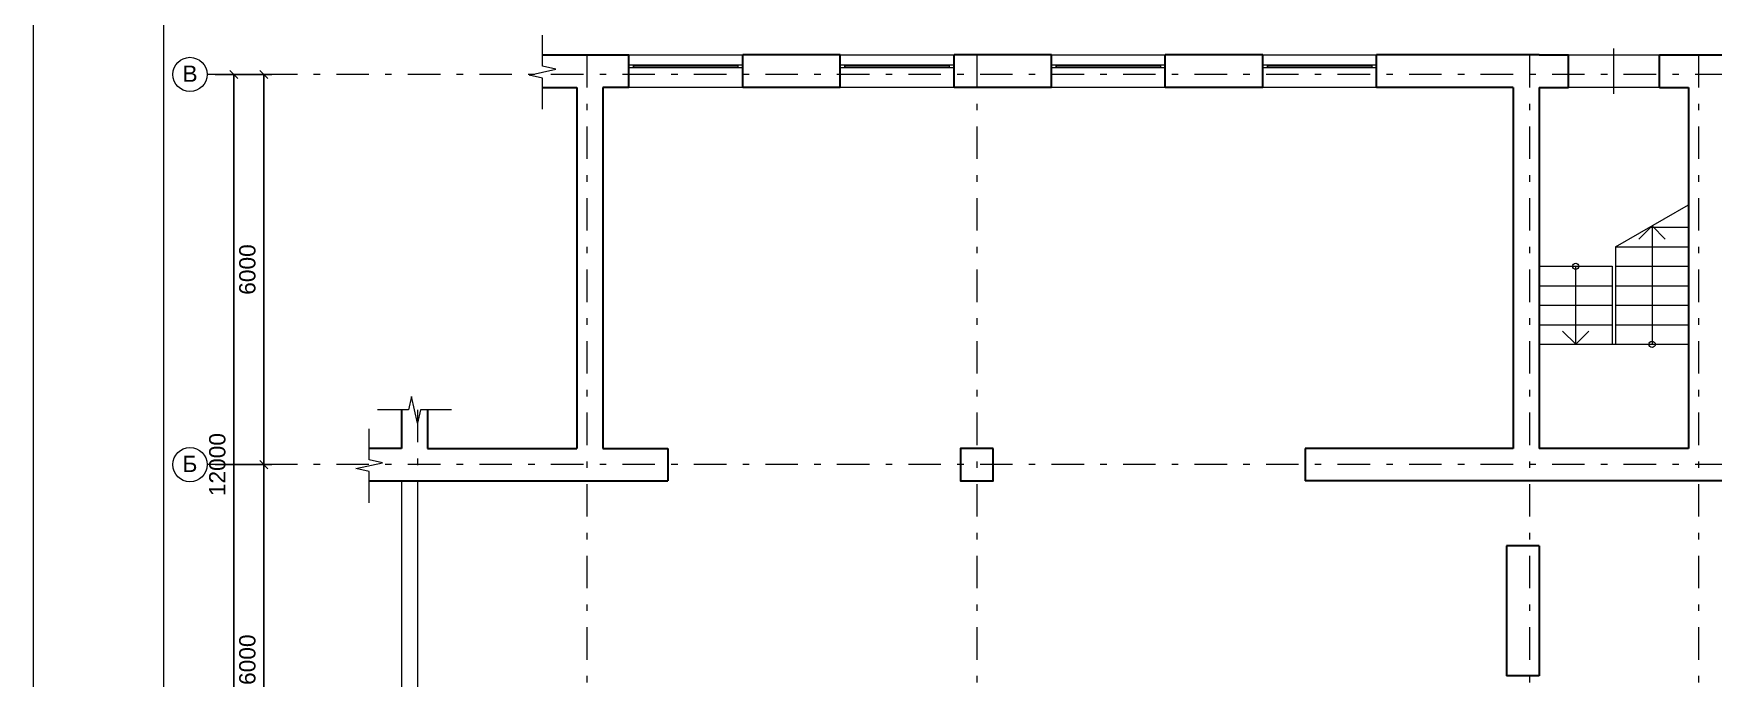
# Model space of a CAD drawing. Header units: metres. Extents: x 315 to 494, y -91 to 12.
# Drawn here: x 407.03 to 432.87, y -61.43 to -51.51 of the extents above; entities that cross this region are included whole.
import ezdxf
from ezdxf.enums import TextEntityAlignment as Align

# ---------------------------------------------------------------- set-up
doc = ezdxf.new("R2010")
doc.units = ezdxf.units.M
doc.header["$MEASUREMENT"] = 0
doc.linetypes.add('( Dashdot )', pattern=[1.001, 0.5, -0.25, 0.001, -0.25])
doc.layers.add('Level 50', color=7, linetype='Continuous', lineweight=0)
doc.styles.get("Standard").update_dxf_attribs({"font": 'times.ttf'})
doc.styles.add('Style-Arial', font='arial.ttf')
doc.dimstyles.get("Standard").update_dxf_attribs({"dimtxt": 0.18, "dimasz": 0.18, "dimexe": 0.18, "dimexo": 0.0625, "dimgap": 0.09, "dimtad": 0, "dimtih": 1, "dimtoh": 1, "dimdec": 4, "dimzin": 0, "dimdsep": 46, "dimtxsty": 'Standard', "dimcen": 0.09, "dimadec": 0, "dimazin": 0, "dimtfac": 1, "dimtdec": 4, "dimtofl": 0, "dimtmove": 0, "dimatfit": 3, "dimfxl": 1, "dimtolj": 1, "dimtzin": 0, "dimarcsym": 0})

# ---------------------------------------------------------------- blocks, each defined once
blk = doc.blocks.new('*U47')
at = {"layer": 'Level 50', "color": 7, "linetype": 'Continuous', "lineweight": 0}
blk.add_line((-20.487, -14.5), (-20.487, 14.5), dxfattribs=at)
at = {"layer": 'Level 50', "color": 7, "linetype": 'Continuous', "lineweight": 13}
blk.add_line((-18.487, 14), (-18.487, -14), dxfattribs=at)
blk = doc.blocks.new('_Oblique')
at = {"color": 0, "linetype": 'ByBlock', "lineweight": -2}
blk.add_line((0.5, 0.5), (-0.5, -0.5), dxfattribs=at)
blk = doc.blocks.new('*D376')
at = {"color": 0, "lineweight": -2, "transparency": 16777216}
for p, q in [((409.827, -52.14), (410.238, -52.14)), ((410.113, -52.14), (410.113, -64.14)), ((409.827, -64.14), (410.238, -64.14))]:
    blk.add_line(p, q, dxfattribs=at)
at = {"layer": 'Defpoints', "color": 0, "lineweight": 0, "transparency": 16777216}
for p in [(409.702, -52.14), (409.702, -64.14), (410.113, -64.14)]:
    blk.add_point(p, dxfattribs=at)
at = {"color": 0, "lineweight": -2, "transparency": 16777216, "xscale": 0.125, "yscale": 0.125, "zscale": 0.125}
for p, rotation in [((410.113, -52.14), 90), ((410.113, -64.14), 270)]:
    blk.add_blockref('_Oblique', p, dxfattribs=dict(at, rotation=rotation))
at = {"color": 0, "lineweight": 0, "transparency": 16777216, "insert": (409.86, -58.14), "char_height": 0.25, "attachment_point": 5, "rotation": 90, "style": 'Style-Arial'}
blk.add_mtext('\\A1;12000', dxfattribs=at)
blk = doc.blocks.new('*D378')
at = {"color": 0, "lineweight": -2, "transparency": 16777216}
for p, q in [((409.827, -58.14), (410.7, -58.14)), ((410.575, -64.14), (410.575, -58.14)), ((409.827, -64.14), (410.7, -64.14))]:
    blk.add_line(p, q, dxfattribs=at)
at = {"layer": 'Defpoints', "color": 0, "lineweight": 0, "transparency": 16777216}
for p in [(409.702, -58.14), (410.575, -58.14), (409.702, -64.14)]:
    blk.add_point(p, dxfattribs=at)
at = {"color": 0, "lineweight": -2, "transparency": 16777216, "xscale": 0.125, "yscale": 0.125, "zscale": 0.125}
for p, rotation in [((410.575, -58.14), 90), ((410.575, -64.14), 270)]:
    blk.add_blockref('_Oblique', p, dxfattribs=dict(at, rotation=rotation))
at = {"color": 0, "lineweight": 0, "transparency": 16777216, "insert": (410.322, -61.14), "char_height": 0.25, "attachment_point": 5, "rotation": 90, "style": 'Style-Arial'}
blk.add_mtext('\\A1;6000', dxfattribs=at)
blk = doc.blocks.new('*D377')
at = {"color": 0, "lineweight": -2, "transparency": 16777216}
for p, q in [((409.827, -52.14), (410.7, -52.14)), ((410.575, -58.14), (410.575, -52.14)), ((409.827, -58.14), (410.7, -58.14))]:
    blk.add_line(p, q, dxfattribs=at)
at = {"layer": 'Defpoints', "color": 0, "lineweight": 0, "transparency": 16777216}
for p in [(409.702, -52.14), (410.575, -52.14), (409.702, -58.14)]:
    blk.add_point(p, dxfattribs=at)
at = {"color": 0, "lineweight": -2, "transparency": 16777216, "xscale": 0.125, "yscale": 0.125, "zscale": 0.125}
for p, rotation in [((410.575, -52.14), 90), ((410.575, -58.14), 270)]:
    blk.add_blockref('_Oblique', p, dxfattribs=dict(at, rotation=rotation))
at = {"color": 0, "lineweight": 0, "transparency": 16777216, "insert": (410.322, -55.14), "char_height": 0.25, "attachment_point": 5, "rotation": 90, "style": 'Style-Arial'}
blk.add_mtext('\\A1;6000', dxfattribs=at)

msp = doc.modelspace()

# ---------------------------------------------------------------- linework, layer by layer
at = {"lineweight": 30}
for p, q in [((414.85988595, -51.84026234), (416.19040634, -51.84026234)), ((416.19040634, -52.34026234), (416.19040634, -51.84026234)), ((417.94040634, -52.34026234), (417.94040634, -51.84026234)), ((419.44040634, -52.34026234), (419.44040634, -51.84026234)), ((421.19040634, -52.34026234), (421.19040634, -51.84026234)), ((422.69040634, -52.34026234), (422.69040634, -51.84026234)), ((424.44040634, -52.34026234), (424.44040634, -51.84026234)), ((425.94040634, -52.34026234), (425.94040634, -51.84026234)), ((430.19040634, -51.84026234), (427.69040634, -51.84026234)), ((427.69040634, -52.34026234), (427.69040634, -51.84026234)), ((430.64040634, -52.34026234), (430.64040634, -51.84026234)), ((432.04040634, -52.34026234), (432.04040634, -51.84026234)), ((414.85988595, -52.34026234), (415.39040634, -52.34026234)), ((415.39040634, -52.34026234), (415.39040634, -57.89026234)), ((415.79040634, -52.34026234), (415.79040634, -57.89026234)), ((416.19040634, -52.34026234), (415.79040634, -52.34026234)), ((429.79040634, -52.34026234), (427.69040634, -52.34026234)), ((429.79040634, -52.34026234), (429.79040634, -57.89026234)), ((430.19040634, -52.34026234), (430.19040634, -57.89026234)), ((432.49040634, -52.34026234), (432.49040634, -57.89026234)), ((413.09040634, -57.29717801), (413.09040634, -57.89026234)), ((426.59040634, -57.89026234), (426.59040634, -58.39026234)), ((432.49040634, -57.89026234), (430.19040634, -57.89026234)), ((437.51540634, -58.39026234), (426.59040634, -58.39026234)), ((429.69040634, -59.39026234), (429.69040634, -61.39026234)), ((430.19040634, -59.39026234), (430.19040634, -61.39026234)), ((430.19040634, -61.39026234), (429.69040634, -61.39026234))]:
    msp.add_line(p, q, dxfattribs=at)
at = {"color": 1, "linetype": '( Dashdot )', "lineweight": 0}
for p, q in [((415.54040634, -51.84026234), (415.54040634, -70.09831554)), ((421.54040634, -51.84026234), (421.54040634, -70.09831554)), ((430.04040634, -51.84026234), (430.04040634, -70.09831554)), ((432.64040634, -51.84026234), (432.64040634, -70.09831554)), ((442.99040634, -52.14026234), (409.70207287, -52.14026234)), ((412.94040634, -57.29717801), (412.94040634, -70.09831554)), ((442.99040634, -58.14026234), (409.70207287, -58.14026234))]:
    msp.add_line(p, q, dxfattribs=at)
at = {"color": 7, "linetype": 'Continuous', "lineweight": 30}
for p, q in [((419.44040634, -51.84026234), (417.94040634, -51.84026234)), ((422.69040634, -51.84026234), (421.19040634, -51.84026234)), ((425.94040634, -51.84026234), (424.44040634, -51.84026234)), ((430.19040634, -51.84026234), (430.64040634, -51.84026234)), ((432.04040634, -51.84026234), (433.19040634, -51.84026234)), ((419.44040634, -52.34026234), (417.94040634, -52.34026234)), ((422.69040634, -52.34026234), (421.19040634, -52.34026234)), ((425.94040634, -52.34026234), (424.44040634, -52.34026234)), ((430.19040634, -52.34026234), (430.64040634, -52.34026234)), ((432.04040634, -52.34026234), (432.49040634, -52.34026234)), ((412.69040634, -57.29717801), (412.69040634, -57.89026234)), ((412.69040634, -57.89026234), (412.19426585, -57.89026234)), ((413.09040634, -57.89026234), (415.39040634, -57.89026234)), ((415.79040634, -57.89026234), (416.79040634, -57.89026234)), ((416.79040634, -57.89026234), (416.79040634, -58.39026234)), ((429.79040634, -57.89026234), (426.59040634, -57.89026234)), ((412.19426585, -58.39026234), (416.79040634, -58.39026234)), ((430.19040634, -59.39026234), (429.69040634, -59.39026234))]:
    msp.add_line(p, q, dxfattribs=at)
at = {"lineweight": 0}
for p, q in [((431.34040634, -52.44026234), (431.34040634, -51.74026234)), ((431.36540634, -54.79026234), (432.49040634, -54.1474052)), ((431.89040634, -54.49026234), (432.49040634, -54.49026234)), ((431.36540634, -54.79026234), (432.49040634, -54.79026234)), ((431.36540634, -55.09026234), (432.49040634, -55.09026234)), ((430.19040634, -55.39026234), (431.31540634, -55.39026234)), ((431.36540634, -55.39026234), (432.49040634, -55.39026234)), ((430.19040634, -55.69026234), (431.31540634, -55.69026234)), ((431.36540634, -55.69026234), (432.49040634, -55.69026234)), ((430.19040634, -55.99026234), (431.31540634, -55.99026234)), ((431.36540634, -55.99026234), (432.49040634, -55.99026234))]:
    msp.add_line(p, q, dxfattribs=at)
at = {"color": 7, "linetype": 'Continuous', "lineweight": 0}
for p, q in [((417.87040634, -52.01526234), (416.26040634, -52.01526234)), ((421.12040634, -52.01526234), (419.51040634, -52.01526234)), ((424.37040634, -52.01526234), (422.76040634, -52.01526234)), ((427.62040634, -52.01526234), (426.01040634, -52.01526234))]:
    msp.add_line(p, q, dxfattribs=at)
at = {"color": 7, "linetype": 'Continuous', "lineweight": 13}
for p, q in [((431.72581742, -54.67092269), (431.92790634, -54.46883377)), ((431.92790634, -54.46883377), (431.92790634, -56.29026234)), ((432.12999526, -54.67092269), (431.92790634, -54.46883377)), ((430.75290634, -56.29026234), (430.75290634, -55.09026234)), ((430.55081742, -56.08817343), (430.75290634, -56.29026234)), ((430.95499526, -56.08817343), (430.75290634, -56.29026234))]:
    msp.add_line(p, q, dxfattribs=at)
at = {"lineweight": 13}
for p, q in [((431.36540634, -54.79026234), (431.36540634, -56.29026234)), ((430.19040634, -55.09026234), (431.31540634, -55.09026234)), ((431.31540634, -55.09026234), (431.31540634, -56.29026234)), ((430.19040634, -56.29026234), (432.49040634, -56.29026234)), ((412.69040634, -58.39026234), (412.69040634, -63.79026234)), ((412.94040634, -58.39026234), (412.94040634, -63.79026234))]:
    msp.add_line(p, q, dxfattribs=at)
at = {"lineweight": 0, "flags": 128}
for points in [[(414.85988595, -52.67363652), (414.85988595, -52.19510055), (414.65394618, -52.14974481), (415.06582572, -52.05903332), (414.85988595, -52.01367757), (414.85988595, -51.5351416)], [(413.46104117, -57.29717801), (412.98250519, -57.29717801), (412.93714945, -57.50311777), (412.84643796, -57.09123824), (412.80108222, -57.29717801), (412.32254624, -57.29717801)], [(412.19426585, -58.72582526), (412.19426585, -58.24728928), (411.98832609, -58.20193354), (412.40020562, -58.11122205), (412.19426585, -58.06586631), (412.19426585, -57.58733033)]]:
    msp.add_lwpolyline(points, dxfattribs=at)
at = {"color": 7, "linetype": 'Continuous', "lineweight": 0, "flags": 128}
for points in [[(417.94040634, -52.34026234), (416.19040634, -52.34026234), (416.19040634, -51.84026234), (417.94040634, -51.84026234), (417.94040634, -52.34026234)], [(421.19040634, -52.34026234), (419.44040634, -52.34026234), (419.44040634, -51.84026234), (421.19040634, -51.84026234), (421.19040634, -52.34026234)], [(424.44040634, -52.34026234), (422.69040634, -52.34026234), (422.69040634, -51.84026234), (424.44040634, -51.84026234), (424.44040634, -52.34026234)], [(427.69040634, -52.34026234), (425.94040634, -52.34026234), (425.94040634, -51.84026234), (427.69040634, -51.84026234), (427.69040634, -52.34026234)], [(417.94040634, -52.04026234), (416.26040634, -52.04026234), (416.26040634, -51.99026234), (417.94040634, -51.99026234), (417.94040634, -52.04026234)], [(421.19040634, -52.04026234), (419.51040634, -52.04026234), (419.51040634, -51.99026234), (421.19040634, -51.99026234), (421.19040634, -52.04026234)], [(424.44040634, -52.04026234), (422.76040634, -52.04026234), (422.76040634, -51.99026234), (424.44040634, -51.99026234), (424.44040634, -52.04026234)], [(427.69040634, -52.04026234), (426.01040634, -52.04026234), (426.01040634, -51.99026234), (427.69040634, -51.99026234), (427.69040634, -52.04026234)]]:
    msp.add_lwpolyline(points, close=True, dxfattribs=at)
at = {"lineweight": 0, "flags": 128}
msp.add_lwpolyline([(430.64040634, -51.84026234), (432.04040634, -51.84026234), (432.04040634, -52.34026234), (430.64040634, -52.34026234), (430.64040634, -51.84026234)], close=True, dxfattribs=at)
at = {"color": 7, "linetype": 'Continuous', "lineweight": 13, "flags": 128}
for points in [[(416.26040634, -52.04026234), (416.19040634, -52.04026234), (416.19040634, -51.99026234), (416.26040634, -51.99026234), (416.26040634, -52.04026234)], [(417.94040634, -52.04026234), (417.87040634, -52.04026234), (417.87040634, -51.99026234), (417.94040634, -51.99026234), (417.94040634, -52.04026234)], [(419.51040634, -52.04026234), (419.44040634, -52.04026234), (419.44040634, -51.99026234), (419.51040634, -51.99026234), (419.51040634, -52.04026234)], [(421.19040634, -52.04026234), (421.12040634, -52.04026234), (421.12040634, -51.99026234), (421.19040634, -51.99026234), (421.19040634, -52.04026234)], [(422.76040634, -52.04026234), (422.69040634, -52.04026234), (422.69040634, -51.99026234), (422.76040634, -51.99026234), (422.76040634, -52.04026234)], [(424.44040634, -52.04026234), (424.37040634, -52.04026234), (424.37040634, -51.99026234), (424.44040634, -51.99026234), (424.44040634, -52.04026234)], [(426.01040634, -52.04026234), (425.94040634, -52.04026234), (425.94040634, -51.99026234), (426.01040634, -51.99026234), (426.01040634, -52.04026234)], [(427.69040634, -52.04026234), (427.62040634, -52.04026234), (427.62040634, -51.99026234), (427.69040634, -51.99026234), (427.69040634, -52.04026234)]]:
    msp.add_lwpolyline(points, close=True, dxfattribs=at)
at = {"color": 7, "linetype": 'Continuous', "lineweight": 30, "flags": 128}
msp.add_lwpolyline([(421.79040634, -57.89026234), (421.29040634, -57.89026234), (421.29040634, -58.39026234), (421.79040634, -58.39026234), (421.79040634, -57.89026234)], close=True, dxfattribs=at)
at = {"color": 7, "linetype": 'Continuous', "lineweight": 13}
for centre, radius in [((409.43871743, -52.14026234), 0.26335544), ((430.75290634, -55.09026234), 0.04900933), ((431.92790634, -56.29026234), 0.04900933), ((409.43871743, -58.14026234), 0.26335544)]:
    msp.add_circle(centre, radius, dxfattribs=at)

# ---------------------------------------------------------------- block references
at = {"layer": 'Level 50', "color": 7, "linetype": 'Continuous', "lineweight": 13}
msp.add_blockref('*U47', (427.52032719, -64.95302044), dxfattribs=at)

# ---------------------------------------------------------------- texts
at = {"color": 7, "linetype": 'Continuous', "lineweight": 30, "style": 'Style-Arial'}
for s, p in [('В', (409.32306421, -52.00354919)), ('Б', (409.32306421, -58.00354919))]:
    msp.add_text(s, height=0.25, dxfattribs=at).set_placement(p, align=Align.TOP_LEFT)

# ---------------------------------------------------------------- dimensions: what is measured, and where the dimension line sits
at = {"color": 5, "lineweight": 0}
for base, p1, p2, angle, picture, middle in [((410.11295572, -64.14026234), (409.70207287, -52.14026234), (409.70207287, -64.14026234), 270, '*D376', (409.86031248, -58.14026234)), ((410.57487373, -52.14026234), (409.70207287, -58.14026234), (409.70207287, -52.14026234), 90, '*D377', (410.32223049, -55.14026234)), ((410.57487373, -58.14026234), (409.70207287, -64.14026234), (409.70207287, -58.14026234), 90, '*D378', (410.32223049, -61.14026234))]:
    dim = msp.add_linear_dim(base=base, p1=p1, p2=p2, angle=angle, dimstyle='Standard', override={"dimtxt": 0.25, "dimasz": 0.125, "dimexe": 0.125, "dimexo": 0.125, "dimgap": 0.125, "dimtad": 1, "dimtih": 0, "dimtoh": 0, "dimlfac": 1000, "dimzin": 11, "dimtxsty": 'Style-Arial', "dimblk": 'Oblique', "dimfrac": 2, "dimtzin": 11}, dxfattribs=at)
    dim.commit()
    dim.dimension.update_dxf_attribs({"geometry": picture, "text_midpoint": middle})

doc.saveas('drawing.dxf')
